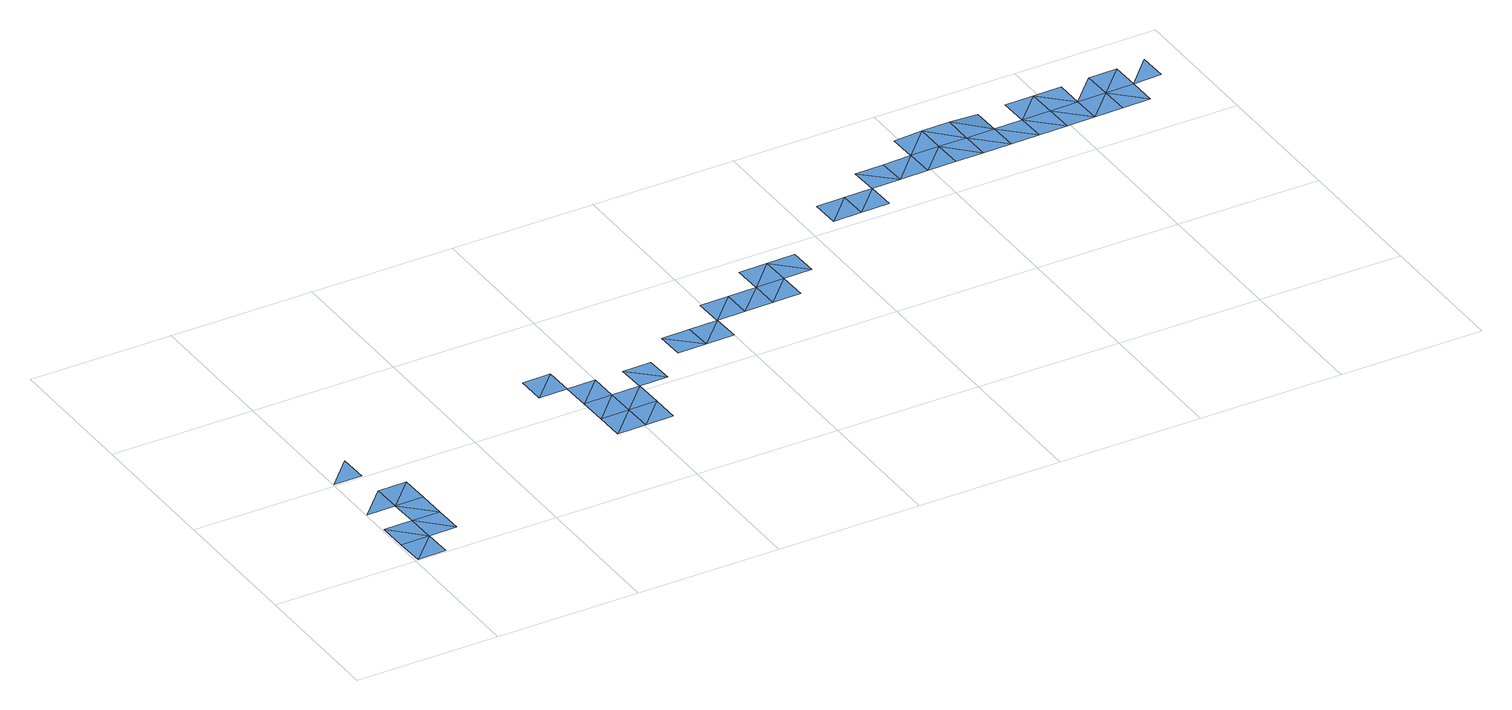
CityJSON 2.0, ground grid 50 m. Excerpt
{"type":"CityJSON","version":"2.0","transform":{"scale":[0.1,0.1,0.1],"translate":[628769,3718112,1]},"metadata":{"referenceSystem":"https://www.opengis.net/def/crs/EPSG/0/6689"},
"CityObjects":{
"waterbody1":{"type":"WaterBody","attributes":{"name":"福岡県津波浸水想定図","class":"1140","function":"2","WaterBodyTsunamiRiskAttribute.description":"1","WaterBodyTsunamiRiskAttribute.rank":"1"},"geometry":[{"type":"MultiSurface","lod":"1","boundaries":[[[0,1,2]],[[2,1,3]],[[2,4,5]],[[6,7,8]],[[9,7,5]],[[9,5,4]],[[10,11,12]],[[13,7,9]],[[8,7,14]],[[7,13,14]],[[15,16,17]],[[18,19,20]],[[21,22,17]],[[19,23,20]],[[16,15,24]],[[22,25,23]],[[21,25,22]],[[17,16,21]],[[26,16,24]],[[16,27,21]],[[26,24,28]],[[27,16,26]],[[27,29,30]],[[31,30,29]],[[32,33,34]],[[34,35,32]],[[34,36,35]],[[37,36,34]],[[36,38,39]],[[40,38,36]],[[41,38,40]],[[41,40,42]],[[42,43,41]],[[41,44,45]],[[43,42,46]],[[44,41,43]],[[47,44,43]],[[48,44,47]],[[49,50,51]],[[50,49,52]],[[52,53,50]],[[52,54,53]],[[53,55,56]],[[57,56,55]],[[58,57,55]],[[58,55,59]],[[58,59,60]],[[58,61,62]],[[59,63,60]],[[61,58,60]],[[60,63,64]],[[64,65,60]],[[66,65,64]],[[65,67,68]],[[66,67,65]],[[68,67,69]],[[70,67,66]],[[67,70,71]],[[72,71,70]],[[72,73,71]],[[71,74,75]],[[73,74,71]],[[76,73,72]],[[77,74,73]],[[77,73,76]],[[78,74,77]],[[76,79,77]],[[79,76,80]],[[77,79,81]],[[82,79,80]],[[83,81,79]],[[82,84,79]],[[79,84,83]],[[84,85,86]]]}]},
"waterbody2":{"type":"WaterBody","attributes":{"name":"福岡県津波浸水想定図","class":"1140","function":"2","WaterBodyTsunamiRiskAttribute.description":"1","WaterBodyTsunamiRiskAttribute.rank":"2"},"geometry":[{"type":"MultiSurface","lod":"1","boundaries":[[[87,0,2]],[[5,87,2]],[[60,65,61]],[[61,65,68]]]}]}
},
"vertices":[
[8,102,8],[10,2,9],[108,104,8],[110,4,9],[208,106,8],[106,204,9],[4,302,9],[104,304,9],[102,404,9],[206,206,8],[1,502,10],[100,504,9],[99,604,9],[204,306,8],[202,406,8],[904,319,8],[1002,421,8],[902,419,8],[796,717,9],[798,617,9],[896,719,9],[1000,521,9],[900,519,8],[898,619,9],[1004,321,8],[998,621,9],[1102,423,8],[1100,523,9],[1104,323,8],[1200,525,8],[1098,623,8],[1198,625,8],[1296,727,8],[1298,627,8],[1398,629,8],[1396,729,8],[1496,731,8],[1498,631,8],[1594,833,8],[1494,831,8],[1596,733,8],[1694,834,8],[1696,734,8],[1794,836,8],[1792,936,8],[1692,934,8],[1796,736,8],[1894,838,8],[1892,938,8],[2090,1042,8],[2188,1144,8],[2088,1142,8],[2190,1044,8],[2288,1146,8],[2290,1046,8],[2388,1148,8],[2286,1246,8],[2386,1248,8],[2486,1250,8],[2488,1150,8],[2586,1252,8],[2584,1352,11],[2484,1350,8],[2588,1152,8],[2688,1154,7],[2686,1254,7],[2788,1156,7],[2786,1256,6],[2684,1354,11],[2784,1355,6],[2888,1158,7],[2886,1257,7],[2988,1159,7],[2986,1259,7],[2984,1359,7],[2884,1357,7],[3088,1161,7],[3086,1261,7],[3084,1361,7],[3186,1263,7],[3188,1163,7],[3184,1363,7],[3288,1165,7],[3284,1365,8],[3286,1265,7],[3386,1267,8],[3384,1367,8],
[6,202,9]
]}
